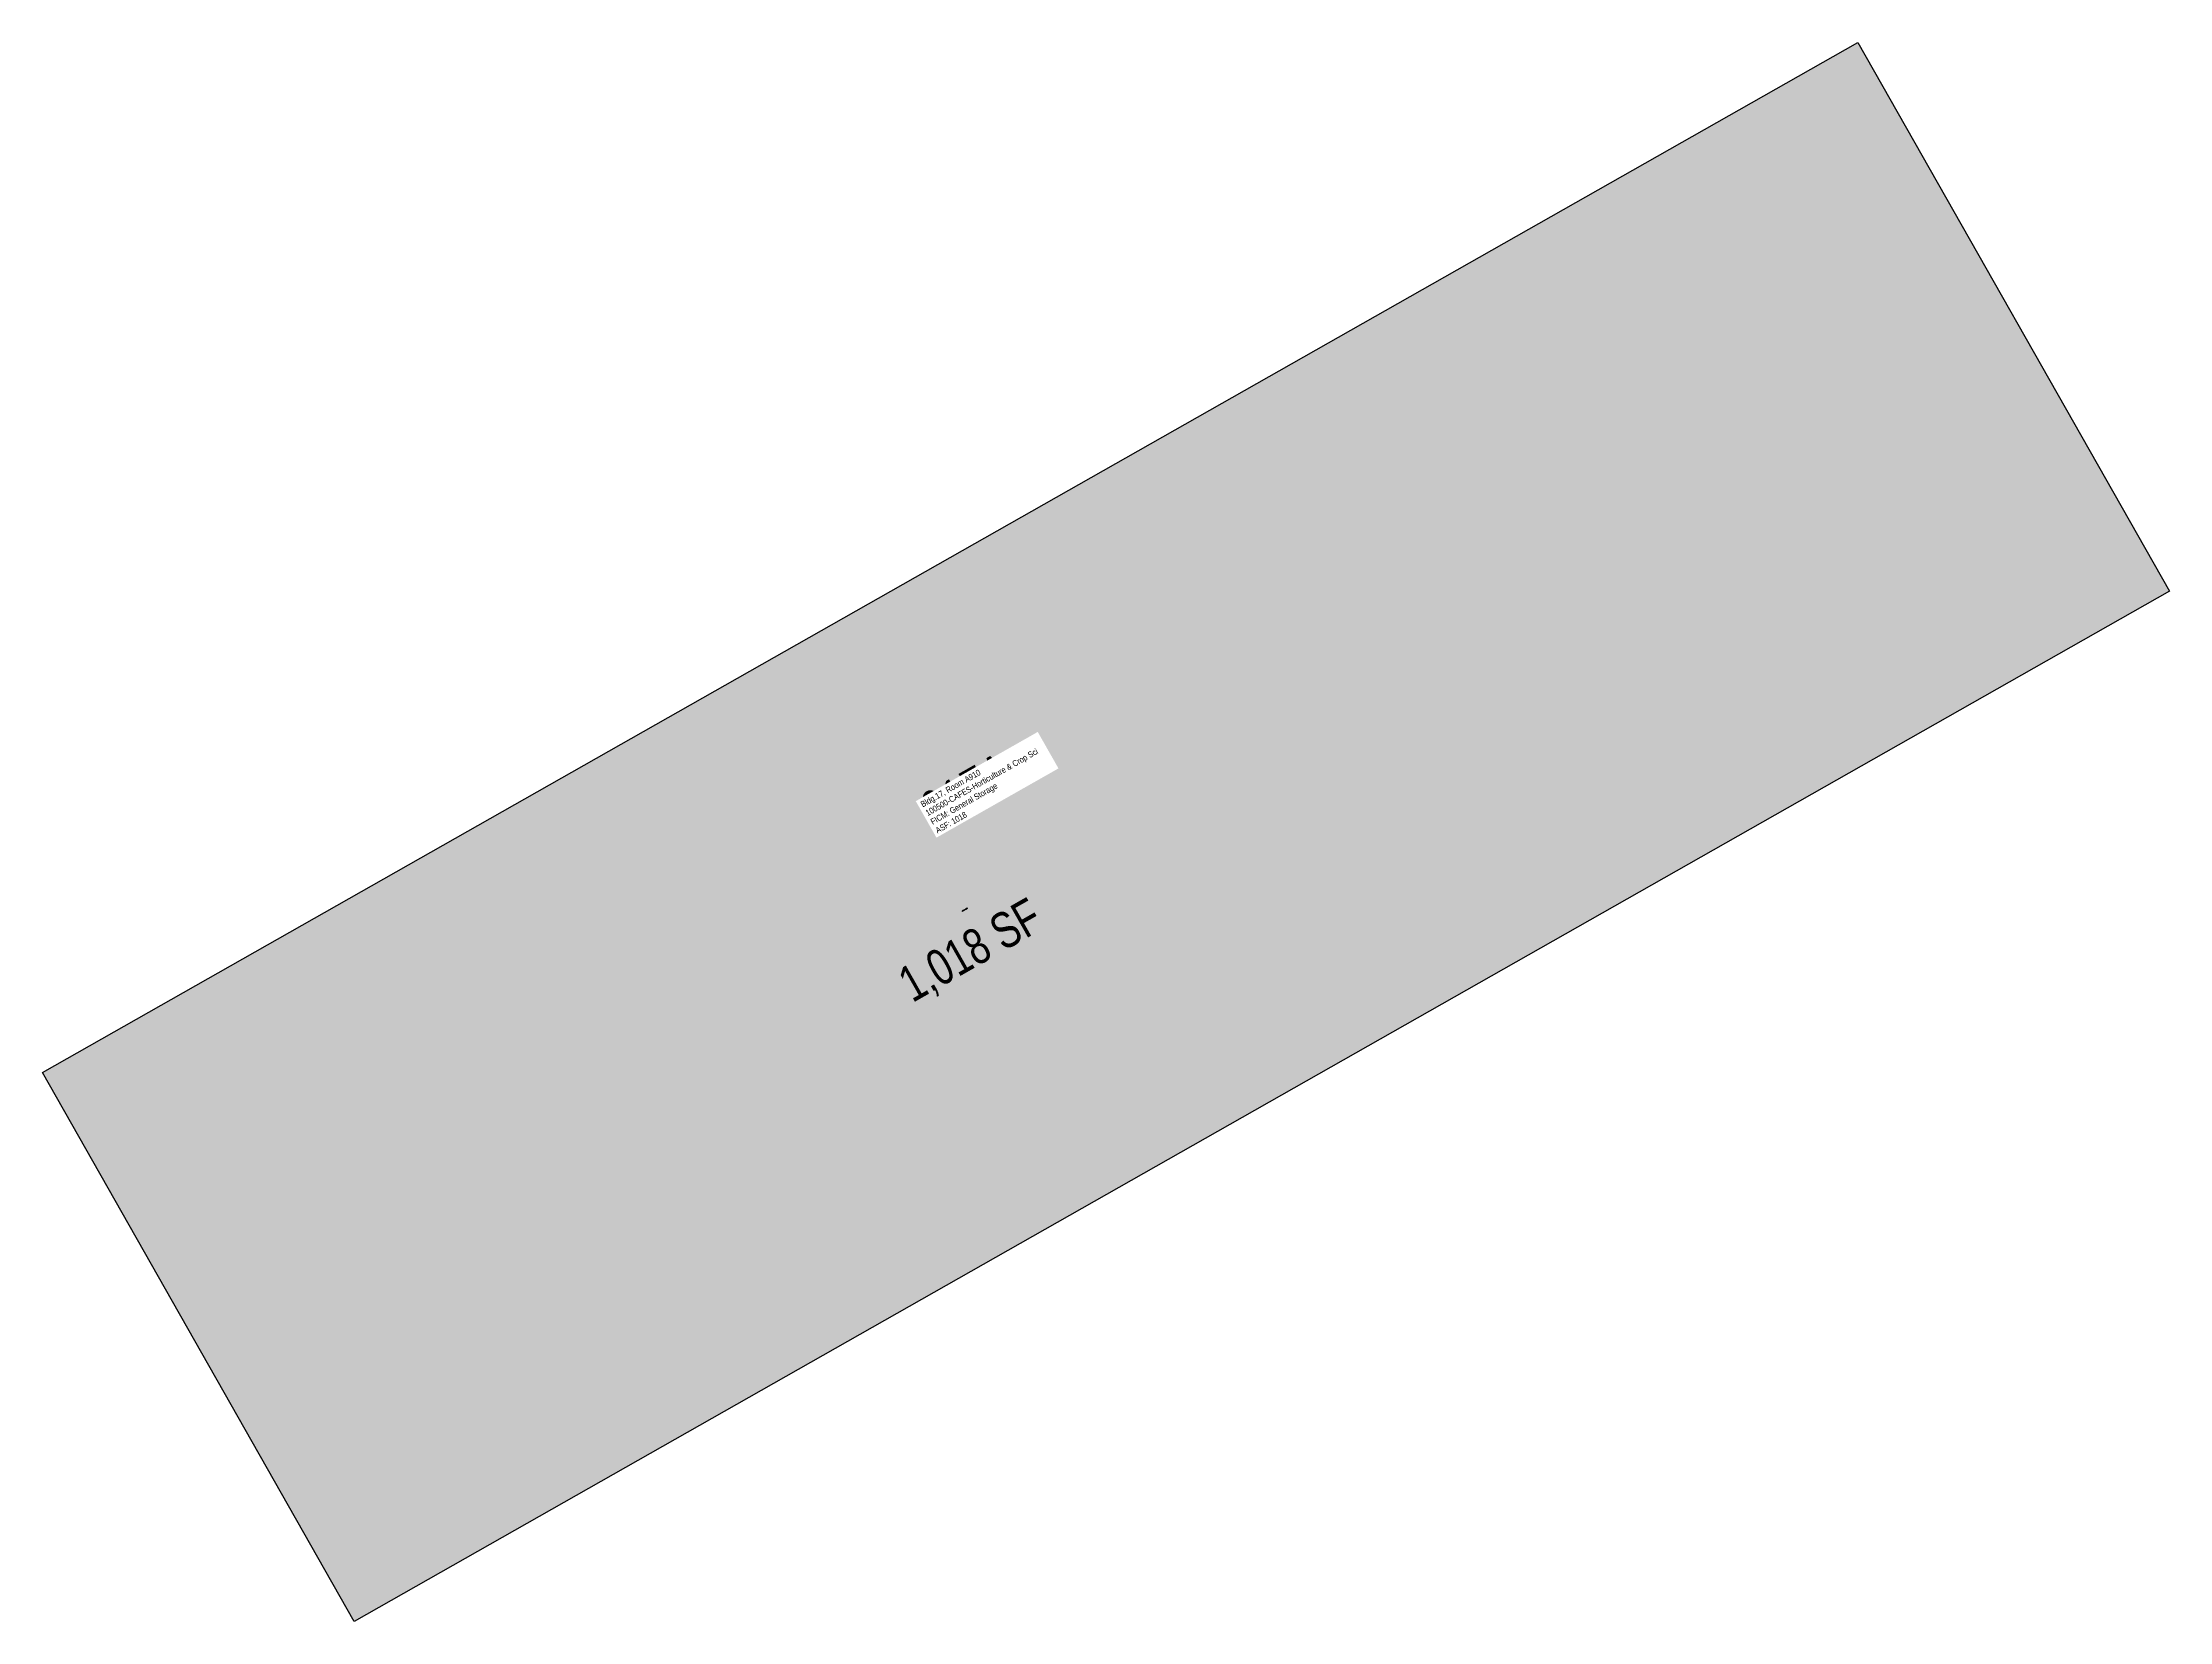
# Model space of a CAD drawing. Header units: inches. Extents: x -113 to 597, y -1 to 526.
import ezdxf
from ezdxf.enums import TextEntityAlignment as Align

# ---------------------------------------------------------------- set-up
doc = ezdxf.new("R2010")
doc.units = ezdxf.units.IN
doc.header["$MEASUREMENT"] = 0
for name, color, linetype in [('A-IDEN-RNUM', 7, 'Continuous'), ('A-IDEN-SNUM', 4, 'Continuous'), ('A-IDEN-VNUM', 4, 'Continuous'), ('A-WALL', 5, 'Continuous'), ('AREA-TEXT', 3, 'Continuous'), ('Rooms-Category-Color', 7, 'Continuous'), ('Rooms-College-Color', 7, 'Continuous'), ('Rooms-Department-Color', 7, 'Continuous'), ('Rooms-Division-Color', 7, 'Continuous'), ('Rooms-Information', 7, 'Continuous')]:
    doc.layers.add(name, color=color, linetype=linetype)
doc.styles.add('AREA', font='arial.ttf', dxfattribs={"width": 0.75, "height": 60})
doc.styles.add('ID', font='ARIALN.TTF', dxfattribs={"width": 0.85, "height": 0.25})
doc.styles.add('ROOMSNUMBER', font='TXT.SHX', dxfattribs={"height": 1})

msp = doc.modelspace()

# ---------------------------------------------------------------- hatches: boundary and pattern name
at = {"layer": 'Rooms-Category-Color', "true_color": 0xe3c5e1}
msp.add_hatch(color=254, dxfattribs=at).paths.add_polyline_path([(-8.62, -0.67), (-112.57, 182.5), (493.1, 526.27), (597.02, 343.17)])
at = {"layer": 'Rooms-College-Color', "true_color": 0xe3c5e1}
msp.add_hatch(color=254, dxfattribs=at).paths.add_polyline_path([(-8.62, -0.67), (-112.57, 182.5), (493.1, 526.27), (597.02, 343.17)])
at = {"layer": 'Rooms-Department-Color', "true_color": 0xe3c5e1}
msp.add_hatch(color=254, dxfattribs=at).paths.add_polyline_path([(-8.62, -0.67), (-112.57, 182.5), (493.1, 526.27), (597.02, 343.17)])
at = {"layer": 'Rooms-Division-Color', "true_color": 0xe3c5e1}
msp.add_hatch(color=254, dxfattribs=at).paths.add_polyline_path([(-8.62, -0.67), (-112.57, 182.5), (493.1, 526.27), (597.02, 343.17)])

# ---------------------------------------------------------------- linework, layer by layer
at = {"layer": 'A-WALL'}
msp.add_lwpolyline([(-8.62, -0.67), (-112.57, 182.5), (493.1, 526.27), (597.02, 343.17), (597.02, 343.17)], close=True, dxfattribs=at)

# ---------------------------------------------------------------- texts
at = {"layer": 'A-IDEN-RNUM', "style": 'ROOMSNUMBER'}
msp.add_text('0910-00', height=0.24, rotation=29.58, dxfattribs=at).set_placement((195.1, 236.88), align=Align.MIDDLE)
at = {"layer": 'A-IDEN-SNUM', "style": 'ROOMSNUMBER'}
msp.add_text('0170A91000', height=0.24, rotation=29.58, dxfattribs=at).set_placement((195.1, 236.88), align=Align.MIDDLE)
at = {"layer": 'A-IDEN-VNUM', "style": 'ID', "width": 0.85}
msp.add_text('017A', height=14, rotation=29.58, dxfattribs=at).set_placement((196.51, 276.13), align=Align.MIDDLE)
at = {"layer": 'AREA-TEXT', "style": 'AREA', "width": 0.75}
msp.add_text('1,018 SF', height=12, rotation=29.58, dxfattribs=at).set_placement((196.87, 223.51), align=Align.MIDDLE_CENTER)

# ---------------------------------------------------------------- next in the draw order: texts
at = {"layer": 'Rooms-Information', "insert": (186.06, 262.26), "char_height": 2, "width": 44.8, "attachment_point": 7, "rotation": 29.58, "style": 'ID', "bg_fill": 3, "box_fill_scale": 1.5, "bg_fill_color": 256, "bg_fill_true_color": 13158600, "bg_fill_transparency": 0}
msp.add_mtext('Bldg.17, Room A910^M^J100500-CAFES-Horticulture & Crop Sci^M^JFICM: General Storage^M^JASF: 1018', dxfattribs=at)

doc.saveas('drawing.dxf')
